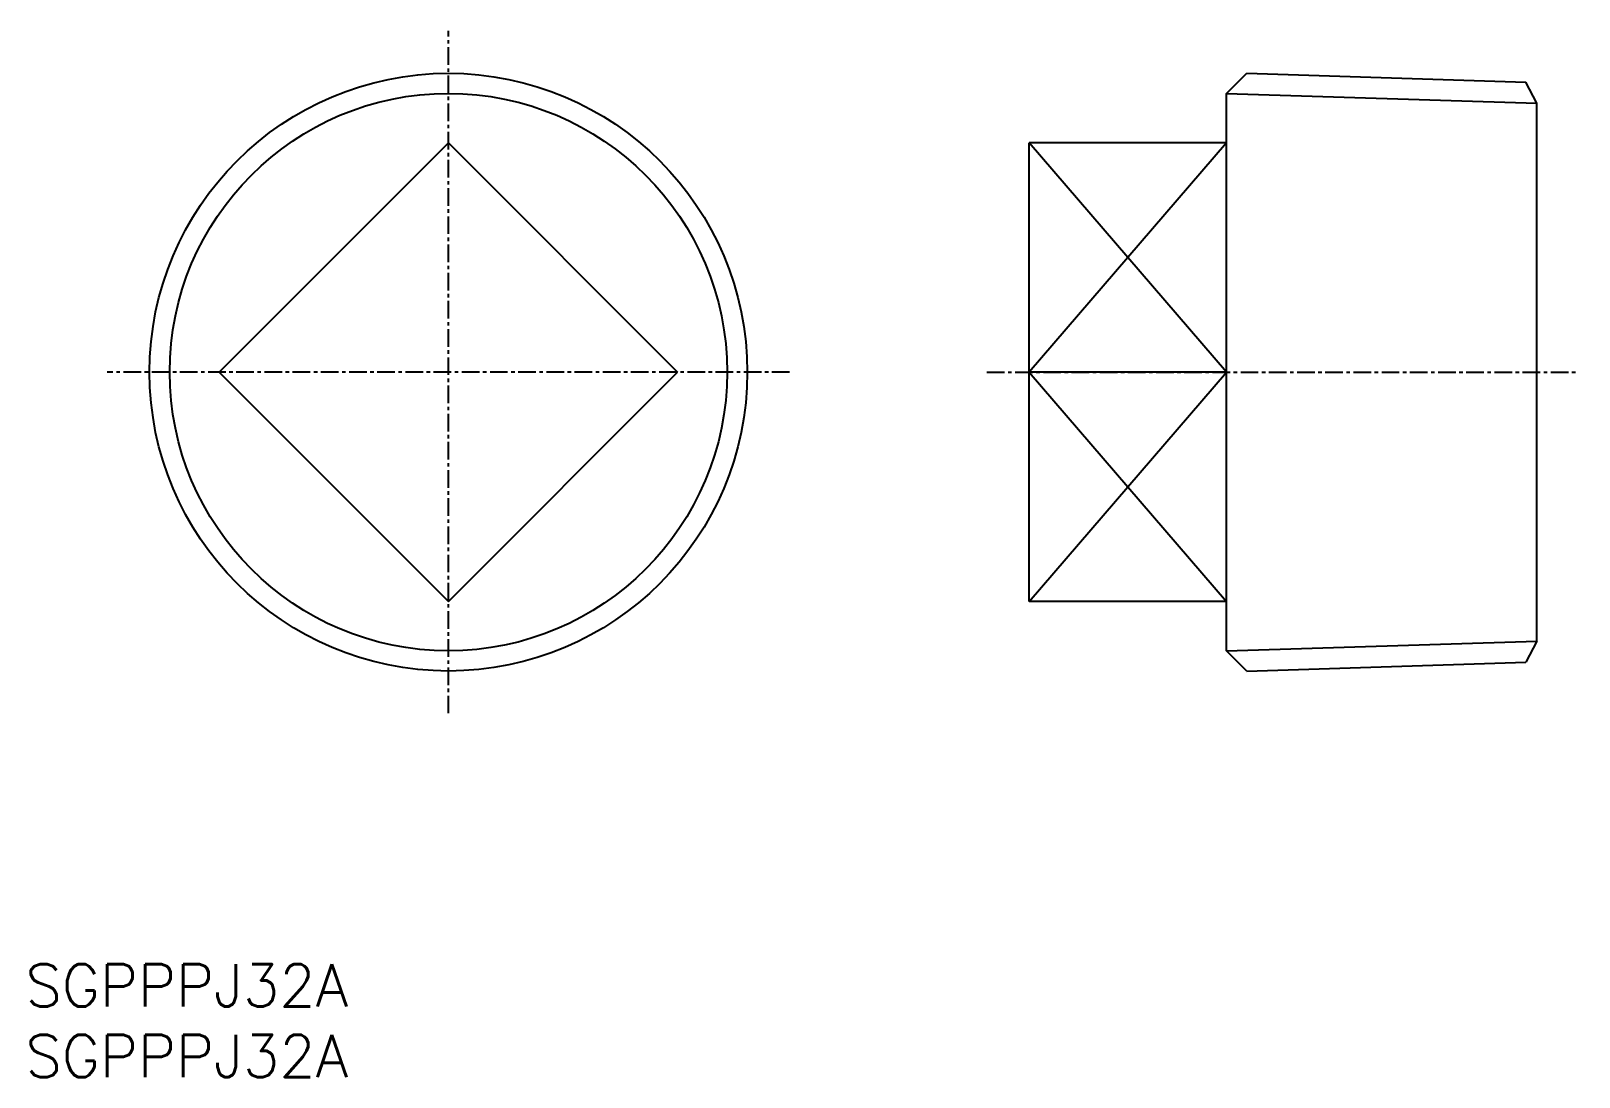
# Model space of a CAD drawing. Extents: x 0 to 110, y 0 to 74.
import ezdxf

# ---------------------------------------------------------------- set-up
doc = ezdxf.new("R2010")
doc.units = 0
doc.linetypes.add('CENTER', pattern=[2, 1.25, -0.25, 0.25, -0.25])
doc.layers.get('0').update_dxf_attribs({"linetype": 'CONTINUOUS'})
doc.layers.add('CENTER', color=1, linetype='CENTER')
doc.styles.get("Standard").update_dxf_attribs({"font": 'txt.shx'})

# ---------------------------------------------------------------- blocks, each defined once
blk = doc.blocks.new('*U3')
at = {"color": 7, "linetype": 'CONTINUOUS'}
blk.add_text('SGPPPJ32A', height=3, dxfattribs=at).set_placement((0, 0))
blk = doc.blocks.new('*U4')
at = {"color": 7, "linetype": 'CONTINUOUS'}
blk.add_text('SGPPPJ32A', height=3, dxfattribs=at).set_placement((0, 5))

msp = doc.modelspace()

# ---------------------------------------------------------------- linework, layer by layer
at = {"color": 7, "linetype": 'CONTINUOUS'}
for p, q in [((85.2, 69.77), (86.63, 71.2)), ((86.63, 71.2), (106.42, 70.58)), ((107.2, 69.08), (106.42, 70.58)), ((85.2, 30.23), (85.2, 69.77)), ((107.2, 30.92), (107.2, 69.08)), ((30, 66.26), (13.74, 50)), ((30, 66.26), (46.26, 50)), ((71.2, 33.74), (71.2, 66.26)), ((85.2, 66.26), (71.2, 66.26)), ((85.2, 66.26), (71.2, 50)), ((85.2, 50), (71.2, 66.26)), ((13.74, 50), (30, 33.74)), ((30, 33.74), (46.26, 50)), ((71.2, 50), (85.2, 33.74)), ((71.2, 33.74), (85.2, 50)), ((85.2, 50), (71.2, 50)), ((85.2, 33.74), (71.2, 33.74)), ((107.2, 30.92), (106.42, 29.42)), ((86.63, 28.8), (85.2, 30.23)), ((86.63, 28.8), (106.42, 29.42))]:
    msp.add_line(p, q, dxfattribs=at)
at = {"color": 3, "linetype": 'CONTINUOUS'}
for p, q in [((85.2, 69.77), (107.2, 69.08)), ((85.2, 30.23), (107.2, 30.92))]:
    msp.add_line(p, q, dxfattribs=at)
at = {"color": 7, "linetype": 'CONTINUOUS'}
for radius in [21.2, 19.77]:
    msp.add_circle((30, 50), radius, dxfattribs=at)
at = {"layer": 'CENTER', "color": 1, "linetype": 'CENTER'}
for p, q in [((30, 25.8), (30, 74.2)), ((54.2, 50), (5.8, 50)), ((68.2, 50), (110.2, 50))]:
    msp.add_line(p, q, dxfattribs=at)

# ---------------------------------------------------------------- block references
at = {"color": 7, "linetype": 'CONTINUOUS'}
for name in ['*U4', '*U3']:
    msp.add_blockref(name, (0, 0), dxfattribs=at)

doc.saveas('drawing.dxf')
